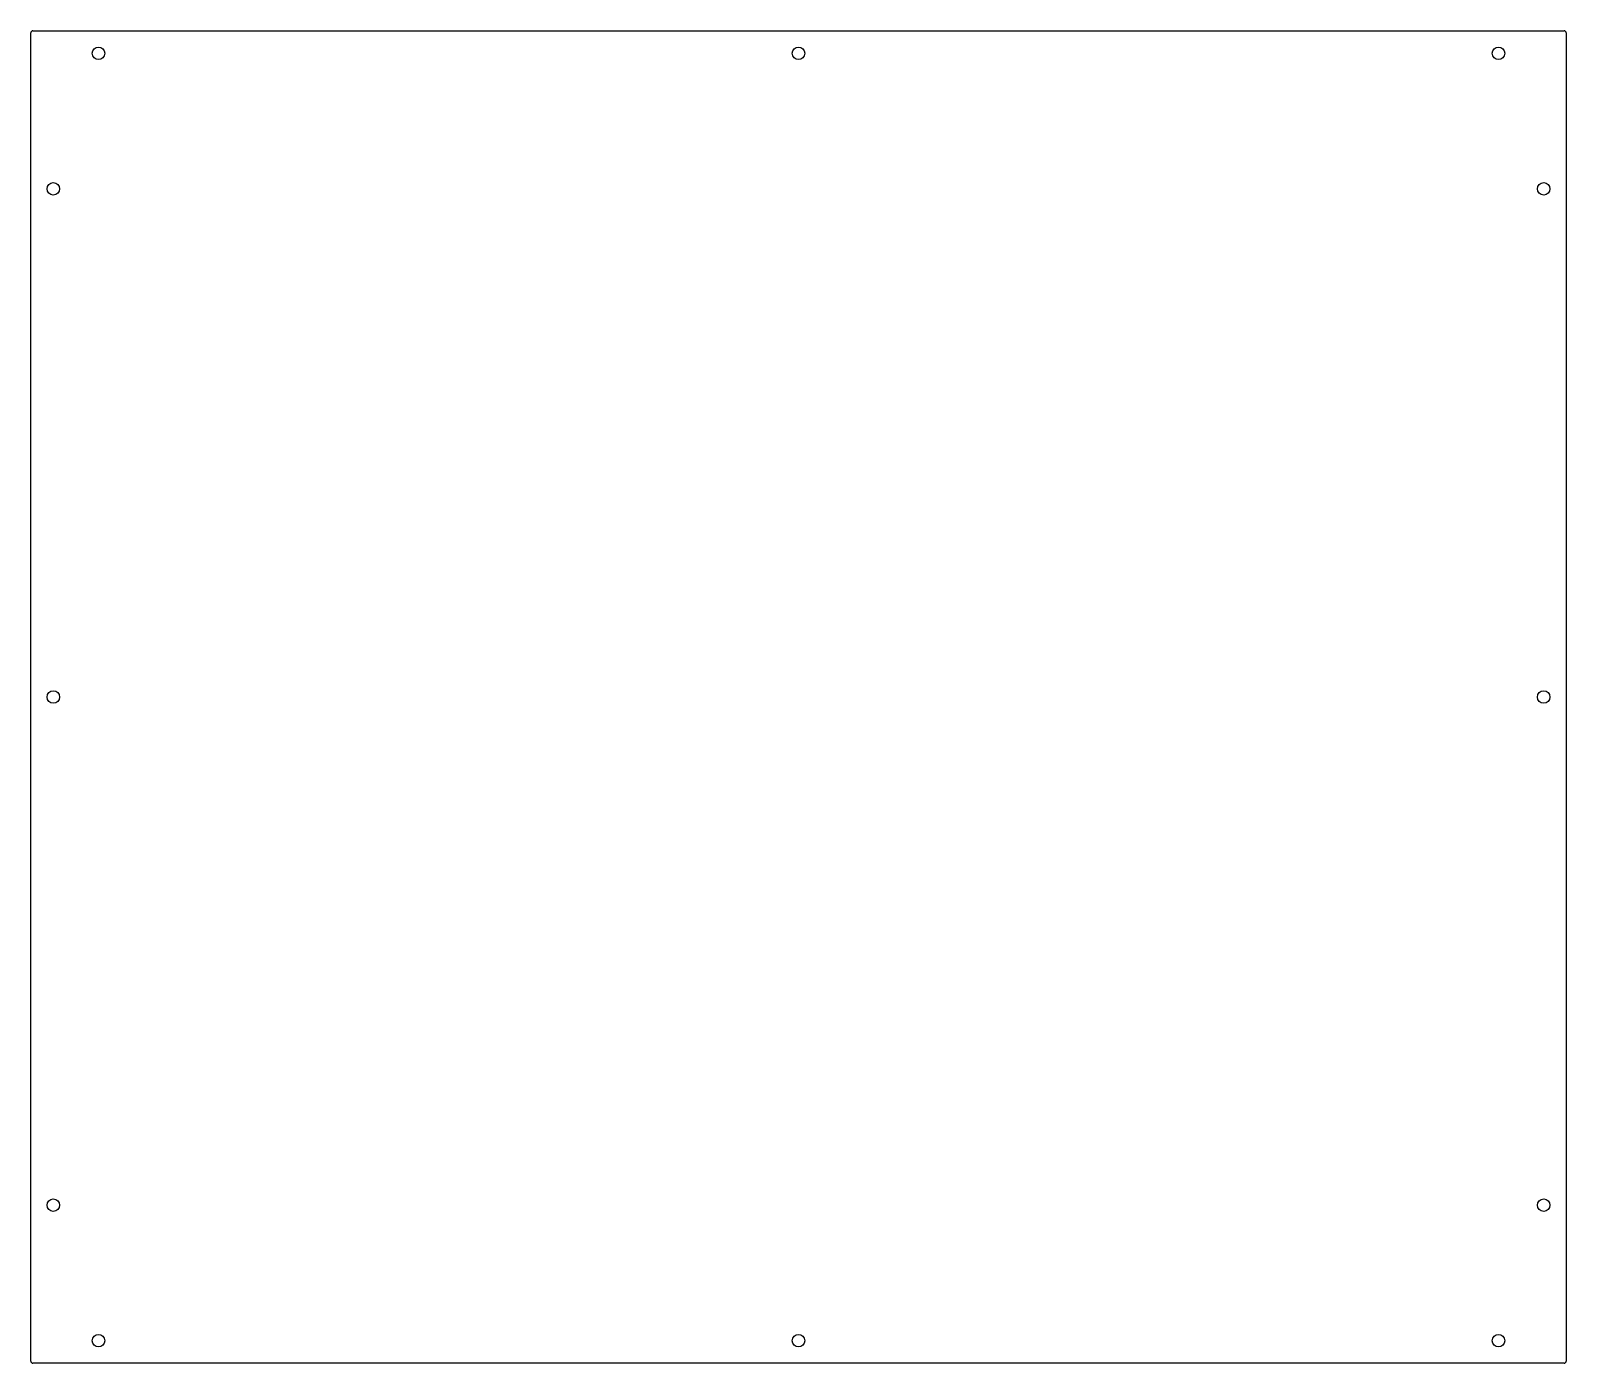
# Model space of a CAD drawing. Header units: millimetres. Extents: x -340 to 340, y -295 to 295.
import ezdxf

# ---------------------------------------------------------------- set-up
doc = ezdxf.new("R2010")
doc.units = ezdxf.units.MM

msp = doc.modelspace()

# ---------------------------------------------------------------- linework, layer by layer
at = {"color": 7, "linetype": 'Continuous', "lineweight": 25}
for p, q in [((-340, -294), (-340, 294)), ((-339, 295), (339, 295)), ((340, 294), (340, -294)), ((339, -295), (-339, -295))]:
    msp.add_line(p, q, dxfattribs=at)
for centre in [(-310, 285), (0, 285), (310, 285), (-330, 225), (330, 225), (-330, 0), (330, 0), (-330, -225), (330, -225), (-310, -285), (0, -285), (310, -285)]:
    msp.add_circle(centre, 2.75, dxfattribs=at)
for centre, start, end in [((-339, 294), 90, 180), ((339, 294), 0, 90), ((-339, -294), 180, 270), ((339, -294), 270, 0)]:
    msp.add_arc(centre, 1, start, end, dxfattribs=at)

doc.saveas('drawing.dxf')
